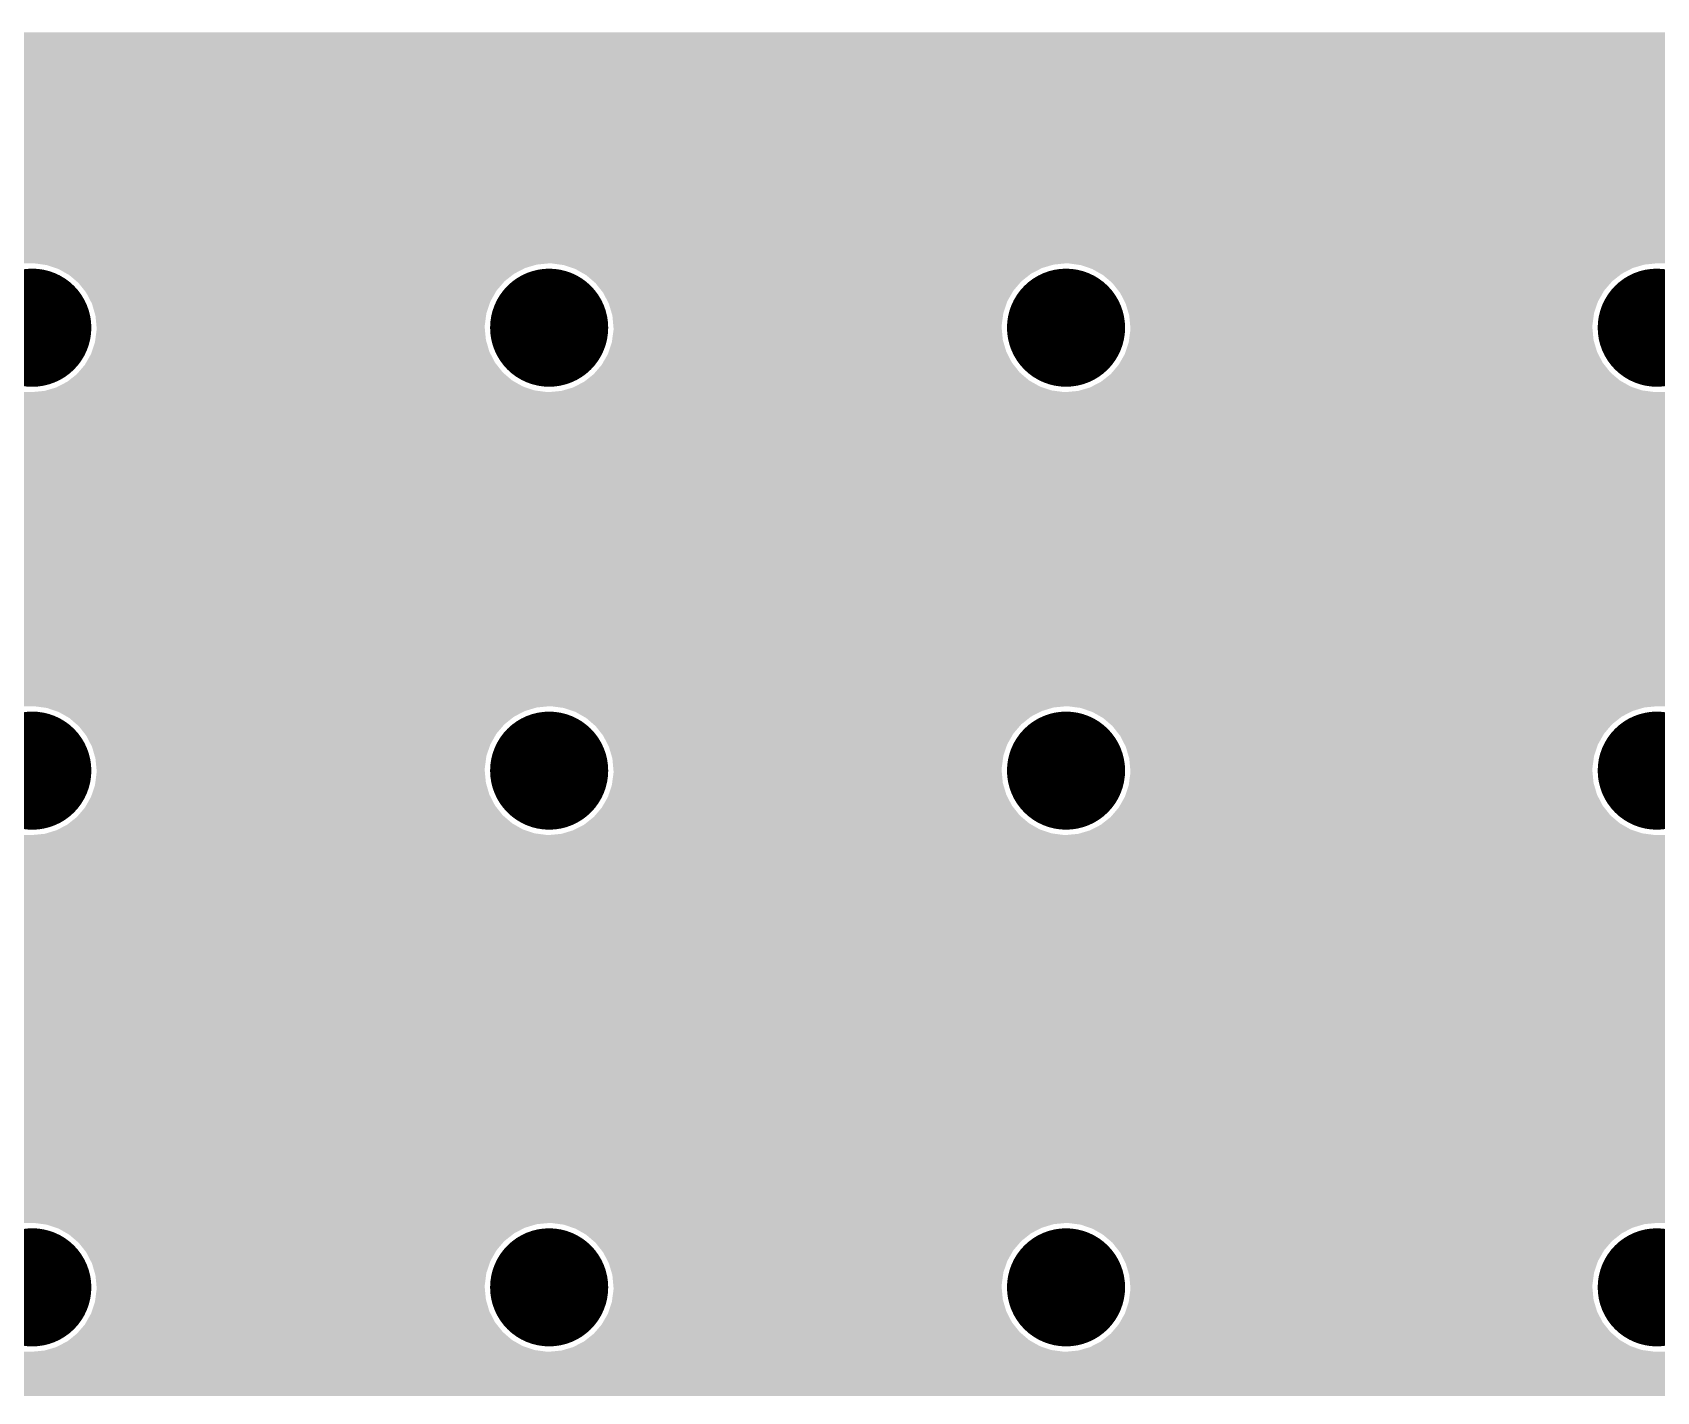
# Model space of a CAD drawing. Extents: x 295 to 953, y 10 to 290.
# Drawn here: x 573.7 to 596.74, y 225.75 to 245.04 of the extents above; entities that cross this region are included whole.
import ezdxf

# ---------------------------------------------------------------- set-up
doc = ezdxf.new("R2010")
doc.units = 0
doc.header["$LTSCALE"] = 5
doc.header["$MEASUREMENT"] = 0
doc.layers.get('0').update_dxf_attribs({"linetype": 'CONTINUOUS', "lineweight": 25})

msp = doc.modelspace()

# ---------------------------------------------------------------- linework, layer by layer
at = {"const_width": 0.838}
for points in [[(573.275, 240.847, 1), (574.114, 240.847, 1)], [(580.61, 240.847, 1), (581.448, 240.847, 1)], [(587.944, 240.847, 1), (588.782, 240.847, 1)], [(596.326, 240.847, 1), (597.164, 240.847, 1)], [(573.275, 234.56, 1), (574.114, 234.56, 1)], [(580.61, 234.56, 1), (581.448, 234.56, 1)], [(587.944, 234.56, 1), (588.782, 234.56, 1)], [(596.326, 234.56, 1), (597.164, 234.56, 1)], [(573.275, 227.226, 1), (574.114, 227.226, 1)], [(580.61, 227.226, 1), (581.448, 227.226, 1)], [(587.944, 227.226, 1), (588.782, 227.226, 1)], [(596.326, 227.226, 1), (597.164, 227.226, 1)]]:
    msp.add_lwpolyline(points, format="xyb", close=True, dxfattribs=at)
for points in [[(519.737, 243.466), (521.307, 245.036), (630.273, 243.466), (630.273, 245.036)], [(521.307, 245.036), (521.31, 245.037), (630.273, 245.036), (630.273, 245.037)], [(521.31, 245.037), (521.31, 245.038), (630.273, 245.037), (630.273, 245.038)], [(519.735, 243.463), (519.737, 243.466), (630.273, 243.463), (630.273, 243.466)], [(519.735, 243.462), (519.735, 243.463), (630.273, 243.462), (630.273, 243.463)], [(519.735, 241.836), (519.735, 243.462), (630.273, 241.836), (630.273, 243.462)], [(519.735, 241.834), (519.735, 241.836), (609.784, 241.834), (609.842, 241.836)], [(519.735, 241.829), (519.735, 241.834), (609.727, 241.829), (609.784, 241.834)], [(519.735, 241.821), (519.735, 241.829), (609.67, 241.821), (609.727, 241.829)], [(519.735, 241.809), (519.735, 241.821), (609.614, 241.809), (609.67, 241.821)], [(519.735, 241.794), (519.735, 241.809), (609.558, 241.794), (609.614, 241.809)], [(519.735, 241.776), (519.735, 241.794), (609.503, 241.776), (609.558, 241.794)], [(519.735, 241.76), (519.735, 241.776), (609.464, 241.76), (609.503, 241.776)], [(573.729, 241.76), (573.694, 241.76), (581.022, 241.76), (581.029, 241.76)], [(573.849, 241.743), (573.729, 241.76), (580.855, 241.743), (581.022, 241.76)], [(573.902, 241.736), (573.849, 241.743), (580.83, 241.736), (580.855, 241.743)], [(574.028, 241.694), (573.902, 241.736), (580.687, 241.694), (580.83, 241.736)], [(581.063, 241.76), (581.029, 241.76), (588.356, 241.76), (588.363, 241.76)], [(581.183, 241.743), (581.063, 241.76), (588.189, 241.743), (588.356, 241.76)], [(581.236, 241.736), (581.183, 241.743), (588.165, 241.736), (588.189, 241.743)], [(581.362, 241.694), (581.236, 241.736), (588.021, 241.694), (588.165, 241.736)], [(588.397, 241.76), (588.363, 241.76), (596.738, 241.76), (596.745, 241.76)], [(588.517, 241.743), (588.397, 241.76), (596.571, 241.743), (596.738, 241.76)], [(588.571, 241.736), (588.517, 241.743), (596.547, 241.736), (596.571, 241.743)], [(588.696, 241.694), (588.571, 241.736), (596.403, 241.694), (596.547, 241.736)], [(574.068, 241.68), (574.028, 241.694), (580.661, 241.68), (580.687, 241.694)], [(574.186, 241.613), (574.068, 241.68), (580.532, 241.613), (580.661, 241.68)], [(574.22, 241.594), (574.186, 241.613), (580.508, 241.594), (580.532, 241.613)], [(574.324, 241.505), (574.22, 241.594), (580.395, 241.505), (580.508, 241.594)], [(574.353, 241.48), (574.324, 241.505), (580.374, 241.48), (580.395, 241.505)], [(581.402, 241.68), (581.362, 241.694), (587.995, 241.68), (588.021, 241.694)], [(581.52, 241.613), (581.402, 241.68), (587.866, 241.613), (587.995, 241.68)], [(581.554, 241.594), (581.52, 241.613), (587.842, 241.594), (587.866, 241.613)], [(581.658, 241.505), (581.554, 241.594), (587.729, 241.505), (587.842, 241.594)], [(581.687, 241.48), (581.658, 241.505), (587.708, 241.48), (587.729, 241.505)], [(588.736, 241.68), (588.696, 241.694), (596.377, 241.68), (596.403, 241.694)], [(588.854, 241.613), (588.736, 241.68), (596.248, 241.613), (596.377, 241.68)], [(588.888, 241.594), (588.854, 241.613), (596.224, 241.594), (596.248, 241.613)], [(588.993, 241.505), (588.888, 241.594), (596.111, 241.505), (596.224, 241.594)], [(589.021, 241.48), (588.993, 241.505), (596.09, 241.48), (596.111, 241.505)], [(574.439, 241.372), (574.353, 241.48), (580.281, 241.372), (580.374, 241.48)], [(574.461, 241.343), (574.439, 241.372), (580.265, 241.343), (580.281, 241.372)], [(574.525, 241.22), (574.461, 241.343), (580.195, 241.22), (580.265, 241.343)], [(581.773, 241.372), (581.687, 241.48), (587.615, 241.372), (587.708, 241.48)], [(581.795, 241.343), (581.773, 241.372), (587.599, 241.343), (587.615, 241.372)], [(581.86, 241.22), (581.795, 241.343), (587.529, 241.22), (587.599, 241.343)], [(589.107, 241.372), (589.021, 241.48), (595.997, 241.372), (596.09, 241.48)], [(589.13, 241.343), (589.107, 241.372), (595.981, 241.343), (595.997, 241.372)], [(589.194, 241.22), (589.13, 241.343), (595.911, 241.22), (595.981, 241.343)], [(574.542, 241.188), (574.525, 241.22), (580.184, 241.188), (580.195, 241.22)], [(574.581, 241.054), (574.542, 241.188), (580.139, 241.054), (580.184, 241.188)], [(574.591, 241.021), (574.581, 241.054), (580.134, 241.021), (580.139, 241.054)], [(581.876, 241.188), (581.86, 241.22), (587.518, 241.188), (587.529, 241.22)], [(581.916, 241.054), (581.876, 241.188), (587.473, 241.054), (587.518, 241.188)], [(581.926, 241.021), (581.916, 241.054), (587.469, 241.021), (587.473, 241.054)], [(589.21, 241.188), (589.194, 241.22), (595.9, 241.188), (595.911, 241.22)], [(589.25, 241.054), (589.21, 241.188), (595.855, 241.054), (595.9, 241.188)], [(589.26, 241.021), (589.25, 241.054), (595.851, 241.021), (595.855, 241.054)], [(574.589, 240.673), (574.607, 240.812), (580.132, 240.673), (580.118, 240.812)], [(574.605, 240.881), (574.591, 241.021), (580.116, 240.881), (580.134, 241.021)], [(574.608, 240.847), (574.605, 240.881), (580.115, 240.847), (580.116, 240.881)], [(574.607, 240.812), (574.608, 240.847), (580.118, 240.812), (580.115, 240.847)], [(581.923, 240.673), (581.942, 240.812), (587.466, 240.673), (587.453, 240.812)], [(581.939, 240.881), (581.926, 241.021), (587.45, 240.881), (587.469, 241.021)], [(581.942, 240.847), (581.939, 240.881), (587.449, 240.847), (587.45, 240.881)], [(581.942, 240.812), (581.942, 240.847), (587.453, 240.812), (587.449, 240.847)], [(589.257, 240.673), (589.276, 240.812), (595.848, 240.673), (595.835, 240.812)], [(589.273, 240.881), (589.26, 241.021), (595.832, 240.881), (595.851, 241.021)], [(589.277, 240.847), (589.273, 240.881), (595.831, 240.847), (595.832, 240.881)], [(589.276, 240.812), (589.277, 240.847), (595.835, 240.812), (595.831, 240.847)], [(574.539, 240.505), (574.584, 240.639), (580.181, 240.505), (580.142, 240.639)], [(574.584, 240.639), (574.589, 240.673), (580.142, 240.639), (580.132, 240.673)], [(581.873, 240.505), (581.918, 240.639), (587.516, 240.505), (587.476, 240.639)], [(581.918, 240.639), (581.923, 240.673), (587.476, 240.639), (587.466, 240.673)], [(589.208, 240.505), (589.253, 240.639), (595.898, 240.505), (595.858, 240.639)], [(589.253, 240.639), (589.257, 240.673), (595.858, 240.639), (595.848, 240.673)], [(574.442, 240.321), (574.458, 240.35), (580.285, 240.321), (580.262, 240.35)], [(574.458, 240.35), (574.528, 240.473), (580.262, 240.35), (580.198, 240.473)], [(574.528, 240.473), (574.539, 240.505), (580.198, 240.473), (580.181, 240.505)], [(581.776, 240.321), (581.792, 240.35), (587.619, 240.321), (587.596, 240.35)], [(581.792, 240.35), (581.863, 240.473), (587.596, 240.35), (587.532, 240.473)], [(581.863, 240.473), (581.873, 240.505), (587.532, 240.473), (587.516, 240.505)], [(589.11, 240.321), (589.127, 240.35), (596.001, 240.321), (595.978, 240.35)], [(589.127, 240.35), (589.197, 240.473), (595.978, 240.35), (595.914, 240.473)], [(589.197, 240.473), (589.208, 240.505), (595.914, 240.473), (595.898, 240.505)], [(574.216, 240.099), (574.328, 240.188), (580.503, 240.099), (580.399, 240.188)], [(574.328, 240.188), (574.349, 240.213), (580.399, 240.188), (580.371, 240.213)], [(574.349, 240.213), (574.442, 240.321), (580.371, 240.213), (580.285, 240.321)], [(581.55, 240.099), (581.662, 240.188), (587.838, 240.099), (587.733, 240.188)], [(581.662, 240.188), (581.683, 240.213), (587.733, 240.188), (587.705, 240.213)], [(581.683, 240.213), (581.776, 240.321), (587.705, 240.213), (587.619, 240.321)], [(588.884, 240.099), (588.997, 240.188), (596.22, 240.099), (596.115, 240.188)], [(588.997, 240.188), (589.018, 240.213), (596.115, 240.188), (596.087, 240.213)], [(589.018, 240.213), (589.11, 240.321), (596.087, 240.213), (596.001, 240.321)], [(519.735, 239.93), (519.735, 239.933), (609.471, 239.93), (609.464, 239.933)], [(519.735, 239.91), (519.735, 239.93), (609.525, 239.91), (609.471, 239.93)], [(519.735, 239.893), (519.735, 239.91), (609.58, 239.893), (609.525, 239.91)], [(519.735, 239.879), (519.735, 239.893), (609.636, 239.879), (609.58, 239.893)], [(573.694, 239.933), (573.701, 239.934), (581.029, 239.933), (580.994, 239.934)], [(573.701, 239.934), (573.868, 239.95), (580.994, 239.934), (580.875, 239.95)], [(573.868, 239.95), (573.893, 239.957), (580.875, 239.95), (580.821, 239.957)], [(573.893, 239.957), (574.036, 239.999), (580.821, 239.957), (580.695, 239.999)], [(574.036, 239.999), (574.062, 240.013), (580.695, 239.999), (580.655, 240.013)], [(574.062, 240.013), (574.191, 240.08), (580.655, 240.013), (580.537, 240.08)], [(574.191, 240.08), (574.216, 240.099), (580.537, 240.08), (580.503, 240.099)], [(581.029, 239.933), (581.035, 239.934), (588.363, 239.933), (588.329, 239.934)], [(581.035, 239.934), (581.203, 239.95), (588.329, 239.934), (588.209, 239.95)], [(581.203, 239.95), (581.227, 239.957), (588.209, 239.95), (588.155, 239.957)], [(581.227, 239.957), (581.37, 239.999), (588.155, 239.957), (588.03, 239.999)], [(581.37, 239.999), (581.396, 240.013), (588.03, 239.999), (587.99, 240.013)], [(581.396, 240.013), (581.526, 240.08), (587.99, 240.013), (587.872, 240.08)], [(581.526, 240.08), (581.55, 240.099), (587.872, 240.08), (587.838, 240.099)], [(588.363, 239.933), (588.37, 239.934), (596.745, 239.933), (596.711, 239.934)], [(588.37, 239.934), (588.537, 239.95), (596.711, 239.934), (596.591, 239.95)], [(588.537, 239.95), (588.561, 239.957), (596.591, 239.95), (596.537, 239.957)], [(588.561, 239.957), (588.705, 239.999), (596.537, 239.957), (596.412, 239.999)], [(588.705, 239.999), (588.731, 240.013), (596.412, 239.999), (596.372, 240.013)], [(588.731, 240.013), (588.86, 240.08), (596.372, 240.013), (596.254, 240.08)], [(588.86, 240.08), (588.884, 240.099), (596.254, 240.08), (596.22, 240.099)], [(519.735, 239.869), (519.735, 239.879), (609.693, 239.869), (609.636, 239.879)], [(519.735, 239.862), (519.735, 239.869), (609.75, 239.862), (609.693, 239.869)], [(519.735, 239.858), (519.735, 239.862), (609.807, 239.858), (609.75, 239.862)], [(519.735, 239.74), (519.735, 239.858), (630.273, 239.74), (630.273, 239.858)], [(519.735, 239.858), (519.735, 239.858), (609.865, 239.858), (609.807, 239.858)], [(519.735, 239.738), (519.735, 239.74), (611.88, 239.738), (611.937, 239.74)], [(519.735, 239.733), (519.735, 239.738), (611.822, 239.733), (611.88, 239.738)], [(519.735, 239.725), (519.735, 239.733), (611.765, 239.725), (611.822, 239.733)], [(519.735, 239.713), (519.735, 239.725), (611.709, 239.713), (611.765, 239.725)], [(519.735, 239.699), (519.735, 239.713), (611.653, 239.699), (611.709, 239.713)], [(519.735, 239.68), (519.735, 239.699), (611.599, 239.68), (611.653, 239.699)], [(519.735, 239.659), (519.735, 239.68), (611.545, 239.659), (611.599, 239.68)], [(519.735, 239.635), (519.735, 239.659), (611.493, 239.635), (611.545, 239.659)], [(519.735, 239.607), (519.735, 239.635), (611.442, 239.607), (611.493, 239.635)], [(519.735, 239.577), (519.735, 239.607), (611.393, 239.577), (611.442, 239.607)], [(519.735, 239.558), (519.735, 239.577), (611.365, 239.558), (611.393, 239.577)], [(519.735, 239.379), (519.735, 239.558), (611.543, 239.379), (611.365, 239.558)], [(519.735, 239.324), (519.735, 239.379), (629.566, 239.324), (629.614, 239.379)], [(519.735, 239.276), (519.735, 239.324), (611.099, 239.276), (611.131, 239.324)], [(519.735, 239.226), (519.735, 239.276), (611.07, 239.226), (611.099, 239.276)], [(519.735, 239.175), (519.735, 239.226), (611.044, 239.175), (611.07, 239.226)], [(519.735, 239.122), (519.735, 239.175), (611.02, 239.122), (611.044, 239.175)], [(519.735, 239.068), (519.735, 239.122), (611, 239.068), (611.02, 239.122)], [(519.735, 239.013), (519.735, 239.068), (610.984, 239.013), (611, 239.068)], [(519.735, 238.957), (519.735, 239.013), (610.97, 238.957), (610.984, 239.013)], [(519.735, 238.9), (519.735, 238.957), (610.96, 238.9), (610.97, 238.957)], [(519.735, 238.843), (519.735, 238.9), (610.953, 238.843), (610.96, 238.9)], [(519.735, 238.786), (519.735, 238.843), (610.949, 238.786), (610.953, 238.843)], [(519.735, 238.728), (519.735, 238.786), (610.949, 238.728), (610.949, 238.786)], [(519.735, 238.671), (519.735, 238.728), (610.952, 238.671), (610.949, 238.728)], [(519.735, 238.613), (519.735, 238.671), (610.958, 238.613), (610.952, 238.671)], [(519.735, 238.557), (519.735, 238.613), (610.968, 238.557), (610.958, 238.613)], [(519.735, 238.501), (519.735, 238.557), (610.981, 238.501), (610.968, 238.557)], [(519.735, 238.445), (519.735, 238.501), (610.997, 238.445), (610.981, 238.501)], [(519.735, 238.391), (519.735, 238.445), (611.016, 238.391), (610.997, 238.445)], [(519.735, 238.338), (519.735, 238.391), (611.039, 238.338), (611.016, 238.391)], [(519.735, 238.286), (519.735, 238.338), (611.064, 238.286), (611.039, 238.338)], [(519.735, 238.236), (519.735, 238.286), (611.093, 238.236), (611.064, 238.286)], [(519.735, 238.188), (519.735, 238.236), (611.124, 238.188), (611.093, 238.236)], [(519.735, 238.179), (519.735, 238.188), (611.131, 238.179), (611.124, 238.188)], [(519.735, 238.123), (519.735, 238.179), (629.611, 238.123), (629.566, 238.179)], [(519.735, 237.945), (519.735, 238.123), (611.365, 237.945), (611.543, 238.123)], [(519.735, 237.913), (519.735, 237.945), (611.413, 237.913), (611.365, 237.945)], [(519.735, 237.883), (519.735, 237.913), (611.462, 237.883), (611.413, 237.913)], [(519.735, 237.857), (519.735, 237.883), (611.514, 237.857), (611.462, 237.883)], [(519.735, 237.834), (519.735, 237.857), (611.566, 237.834), (611.514, 237.857)], [(519.735, 237.814), (519.735, 237.834), (611.62, 237.814), (611.566, 237.834)], [(519.735, 237.797), (519.735, 237.814), (611.676, 237.797), (611.62, 237.814)], [(519.735, 237.784), (519.735, 237.797), (611.731, 237.784), (611.676, 237.797)], [(519.735, 237.773), (519.735, 237.784), (611.788, 237.773), (611.731, 237.784)], [(519.735, 237.766), (519.735, 237.773), (611.845, 237.766), (611.788, 237.773)], [(519.735, 237.763), (519.735, 237.766), (611.903, 237.763), (611.845, 237.766)], [(519.735, 237.762), (519.735, 237.763), (611.96, 237.762), (611.903, 237.763)], [(519.735, 236.597), (519.735, 237.762), (630.273, 236.597), (630.273, 237.762)], [(519.735, 236.595), (519.735, 236.597), (609.784, 236.595), (609.842, 236.597)], [(519.735, 236.59), (519.735, 236.595), (609.727, 236.59), (609.784, 236.595)], [(519.735, 236.582), (519.735, 236.59), (609.67, 236.582), (609.727, 236.59)], [(519.735, 236.57), (519.735, 236.582), (609.614, 236.57), (609.67, 236.582)], [(519.735, 236.555), (519.735, 236.57), (609.558, 236.555), (609.614, 236.57)], [(519.735, 236.537), (519.735, 236.555), (609.503, 236.537), (609.558, 236.555)], [(519.735, 236.516), (519.735, 236.537), (609.45, 236.516), (609.503, 236.537)], [(519.735, 236.492), (519.735, 236.516), (609.398, 236.492), (609.45, 236.516)], [(519.735, 236.464), (519.735, 236.492), (609.347, 236.464), (609.398, 236.492)], [(519.735, 236.434), (519.735, 236.464), (609.298, 236.434), (609.347, 236.464)], [(519.735, 236.414), (519.735, 236.434), (609.269, 236.414), (609.298, 236.434)], [(519.735, 236.236), (519.735, 236.414), (609.448, 236.236), (609.269, 236.414)], [(519.735, 236.18), (519.735, 236.236), (630.273, 236.18), (630.273, 236.236)], [(519.53, 235.925), (519.584, 235.979), (608.905, 235.925), (608.925, 235.979)], [(519.584, 235.979), (519.637, 236.031), (608.925, 235.979), (608.948, 236.031)], [(519.637, 236.031), (519.688, 236.083), (608.948, 236.031), (608.974, 236.083)], [(519.688, 236.083), (519.705, 236.1), (608.974, 236.083), (608.984, 236.1)], [(519.705, 236.1), (519.723, 236.132), (608.984, 236.1), (609.003, 236.132)], [(519.723, 236.132), (519.733, 236.151), (609.003, 236.132), (609.016, 236.151)], [(519.733, 236.151), (519.735, 236.174), (609.016, 236.151), (609.031, 236.174)], [(519.735, 236.174), (519.735, 236.18), (609.031, 236.174), (609.035, 236.18)], [(519.305, 235.7), (519.362, 235.757), (608.857, 235.7), (608.864, 235.757)], [(519.362, 235.757), (519.419, 235.814), (608.864, 235.757), (608.874, 235.814)], [(519.419, 235.814), (519.475, 235.87), (608.874, 235.814), (608.888, 235.87)], [(519.475, 235.87), (519.53, 235.925), (608.888, 235.87), (608.905, 235.925)], [(519.079, 235.474), (519.132, 235.527), (608.862, 235.474), (608.856, 235.527)], [(519.132, 235.527), (519.19, 235.585), (608.856, 235.527), (608.853, 235.585)], [(519.19, 235.585), (519.248, 235.642), (608.853, 235.585), (608.853, 235.642)], [(519.248, 235.642), (519.305, 235.7), (608.853, 235.642), (608.857, 235.7)], [(573.729, 235.473), (573.694, 235.474), (581.022, 235.473), (581.029, 235.474)], [(573.849, 235.457), (573.729, 235.473), (580.855, 235.457), (581.022, 235.473)], [(573.902, 235.45), (573.849, 235.457), (580.83, 235.45), (580.855, 235.457)], [(574.028, 235.407), (573.902, 235.45), (580.687, 235.407), (580.83, 235.45)], [(574.068, 235.394), (574.028, 235.407), (580.661, 235.394), (580.687, 235.407)], [(574.186, 235.327), (574.068, 235.394), (580.532, 235.327), (580.661, 235.394)], [(574.22, 235.308), (574.186, 235.327), (580.508, 235.308), (580.532, 235.327)], [(574.324, 235.218), (574.22, 235.308), (580.395, 235.218), (580.508, 235.308)], [(581.063, 235.473), (581.029, 235.474), (588.356, 235.473), (588.363, 235.474)], [(581.183, 235.457), (581.063, 235.473), (588.189, 235.457), (588.356, 235.473)], [(581.236, 235.45), (581.183, 235.457), (588.165, 235.45), (588.189, 235.457)], [(581.362, 235.407), (581.236, 235.45), (588.021, 235.407), (588.165, 235.45)], [(581.402, 235.394), (581.362, 235.407), (587.995, 235.394), (588.021, 235.407)], [(581.52, 235.327), (581.402, 235.394), (587.866, 235.327), (587.995, 235.394)], [(581.554, 235.308), (581.52, 235.327), (587.842, 235.308), (587.866, 235.327)], [(581.658, 235.218), (581.554, 235.308), (587.729, 235.218), (587.842, 235.308)], [(588.397, 235.473), (588.363, 235.474), (596.738, 235.473), (596.745, 235.474)], [(588.517, 235.457), (588.397, 235.473), (596.571, 235.457), (596.738, 235.473)], [(588.571, 235.45), (588.517, 235.457), (596.547, 235.45), (596.571, 235.457)], [(588.696, 235.407), (588.571, 235.45), (596.403, 235.407), (596.547, 235.45)], [(588.736, 235.394), (588.696, 235.407), (596.377, 235.394), (596.403, 235.407)], [(588.854, 235.327), (588.736, 235.394), (596.248, 235.327), (596.377, 235.394)], [(588.888, 235.308), (588.854, 235.327), (596.224, 235.308), (596.248, 235.327)], [(588.993, 235.218), (588.888, 235.308), (596.111, 235.218), (596.224, 235.308)], [(574.353, 235.194), (574.324, 235.218), (580.374, 235.194), (580.395, 235.218)], [(574.439, 235.085), (574.353, 235.194), (580.281, 235.085), (580.374, 235.194)], [(574.461, 235.057), (574.439, 235.085), (580.265, 235.057), (580.281, 235.085)], [(574.525, 234.933), (574.461, 235.057), (580.195, 234.933), (580.265, 235.057)], [(581.687, 235.194), (581.658, 235.218), (587.708, 235.194), (587.729, 235.218)], [(581.773, 235.085), (581.687, 235.194), (587.615, 235.085), (587.708, 235.194)], [(581.795, 235.057), (581.773, 235.085), (587.599, 235.057), (587.615, 235.085)], [(581.86, 234.933), (581.795, 235.057), (587.529, 234.933), (587.599, 235.057)], [(589.021, 235.194), (588.993, 235.218), (596.09, 235.194), (596.111, 235.218)], [(589.107, 235.085), (589.021, 235.194), (595.997, 235.085), (596.09, 235.194)], [(589.13, 235.057), (589.107, 235.085), (595.981, 235.057), (595.997, 235.085)], [(589.194, 234.933), (589.13, 235.057), (595.911, 234.933), (595.981, 235.057)], [(574.542, 234.902), (574.525, 234.933), (580.184, 234.902), (580.195, 234.933)], [(574.581, 234.768), (574.542, 234.902), (580.139, 234.768), (580.184, 234.902)], [(581.876, 234.902), (581.86, 234.933), (587.518, 234.902), (587.529, 234.933)], [(581.916, 234.768), (581.876, 234.902), (587.473, 234.768), (587.518, 234.902)], [(589.21, 234.902), (589.194, 234.933), (595.9, 234.902), (595.911, 234.933)], [(589.25, 234.768), (589.21, 234.902), (595.855, 234.768), (595.9, 234.902)], [(574.591, 234.734), (574.581, 234.768), (580.134, 234.734), (580.139, 234.768)], [(574.605, 234.595), (574.591, 234.734), (580.116, 234.595), (580.134, 234.734)], [(574.608, 234.56), (574.605, 234.595), (580.115, 234.56), (580.116, 234.595)], [(581.926, 234.734), (581.916, 234.768), (587.469, 234.734), (587.473, 234.768)], [(581.939, 234.595), (581.926, 234.734), (587.45, 234.595), (587.469, 234.734)], [(581.942, 234.56), (581.939, 234.595), (587.449, 234.56), (587.45, 234.595)], [(589.26, 234.734), (589.25, 234.768), (595.851, 234.734), (595.855, 234.768)], [(589.273, 234.595), (589.26, 234.734), (595.832, 234.595), (595.851, 234.734)], [(589.277, 234.56), (589.273, 234.595), (595.831, 234.56), (595.832, 234.595)], [(574.584, 234.352), (574.589, 234.386), (580.142, 234.352), (580.132, 234.386)], [(574.589, 234.386), (574.607, 234.526), (580.132, 234.386), (580.118, 234.526)], [(574.607, 234.526), (574.608, 234.56), (580.118, 234.526), (580.115, 234.56)], [(581.918, 234.352), (581.923, 234.386), (587.476, 234.352), (587.466, 234.386)], [(581.923, 234.386), (581.942, 234.526), (587.466, 234.386), (587.453, 234.526)], [(581.942, 234.526), (581.942, 234.56), (587.453, 234.526), (587.449, 234.56)], [(589.253, 234.352), (589.257, 234.386), (595.858, 234.352), (595.848, 234.386)], [(589.257, 234.386), (589.276, 234.526), (595.848, 234.386), (595.835, 234.526)], [(589.276, 234.526), (589.277, 234.56), (595.835, 234.526), (595.831, 234.56)], [(574.458, 234.063), (574.528, 234.187), (580.262, 234.063), (580.198, 234.187)], [(574.528, 234.187), (574.539, 234.218), (580.198, 234.187), (580.181, 234.218)], [(574.539, 234.218), (574.584, 234.352), (580.181, 234.218), (580.142, 234.352)], [(581.792, 234.063), (581.863, 234.187), (587.596, 234.063), (587.532, 234.187)], [(581.863, 234.187), (581.873, 234.218), (587.532, 234.187), (587.516, 234.218)], [(581.873, 234.218), (581.918, 234.352), (587.516, 234.218), (587.476, 234.352)], [(589.127, 234.063), (589.197, 234.187), (595.978, 234.063), (595.914, 234.187)], [(589.197, 234.187), (589.208, 234.218), (595.914, 234.187), (595.898, 234.218)], [(589.208, 234.218), (589.253, 234.352), (595.898, 234.218), (595.858, 234.352)], [(574.216, 233.813), (574.328, 233.902), (580.503, 233.813), (580.399, 233.902)], [(574.328, 233.902), (574.349, 233.926), (580.399, 233.902), (580.371, 233.926)], [(574.349, 233.926), (574.442, 234.035), (580.371, 233.926), (580.285, 234.035)], [(574.442, 234.035), (574.458, 234.063), (580.285, 234.035), (580.262, 234.063)], [(581.55, 233.813), (581.662, 233.902), (587.838, 233.813), (587.733, 233.902)], [(581.662, 233.902), (581.683, 233.926), (587.733, 233.902), (587.705, 233.926)], [(581.683, 233.926), (581.776, 234.035), (587.705, 233.926), (587.619, 234.035)], [(581.776, 234.035), (581.792, 234.063), (587.619, 234.035), (587.596, 234.063)], [(588.884, 233.813), (588.997, 233.902), (596.22, 233.813), (596.115, 233.902)], [(588.997, 233.902), (589.018, 233.926), (596.115, 233.902), (596.087, 233.926)], [(589.018, 233.926), (589.11, 234.035), (596.087, 233.926), (596.001, 234.035)], [(589.11, 234.035), (589.127, 234.063), (596.001, 234.035), (595.978, 234.063)], [(573.868, 233.663), (573.893, 233.67), (580.875, 233.663), (580.821, 233.67)], [(573.893, 233.67), (574.036, 233.713), (580.821, 233.67), (580.695, 233.713)], [(574.036, 233.713), (574.062, 233.726), (580.695, 233.713), (580.655, 233.726)], [(574.062, 233.726), (574.191, 233.793), (580.655, 233.726), (580.537, 233.793)], [(574.191, 233.793), (574.216, 233.813), (580.537, 233.793), (580.503, 233.813)], [(581.203, 233.663), (581.227, 233.67), (588.209, 233.663), (588.155, 233.67)], [(581.227, 233.67), (581.37, 233.713), (588.155, 233.67), (588.03, 233.713)], [(581.37, 233.713), (581.396, 233.726), (588.03, 233.713), (587.99, 233.726)], [(581.396, 233.726), (581.526, 233.793), (587.99, 233.726), (587.872, 233.793)], [(581.526, 233.793), (581.55, 233.813), (587.872, 233.793), (587.838, 233.813)], [(588.537, 233.663), (588.561, 233.67), (596.591, 233.663), (596.537, 233.67)], [(588.561, 233.67), (588.705, 233.713), (596.537, 233.67), (596.412, 233.713)], [(588.705, 233.713), (588.731, 233.726), (596.412, 233.713), (596.372, 233.726)], [(588.731, 233.726), (588.86, 233.793), (596.372, 233.726), (596.254, 233.793)], [(588.86, 233.793), (588.884, 233.813), (596.254, 233.793), (596.22, 233.813)], [(507.573, 233.632), (507.573, 233.646), (611.528, 233.632), (611.513, 233.646)], [(529.47, 233.629), (529.404, 233.632), (611.531, 233.629), (611.528, 233.632)], [(529.531, 233.617), (529.47, 233.629), (611.543, 233.617), (611.531, 233.629)], [(529.625, 233.598), (529.531, 233.617), (630.273, 233.598), (630.273, 233.617)], [(529.712, 233.561), (529.625, 233.598), (630.273, 233.561), (630.273, 233.598)], [(529.77, 233.536), (529.712, 233.561), (611.114, 233.536), (611.131, 233.561)], [(529.803, 233.513), (529.77, 233.536), (611.099, 233.513), (611.114, 233.536)], [(529.873, 233.463), (529.803, 233.513), (611.07, 233.463), (611.099, 233.513)], [(529.899, 233.444), (529.873, 233.463), (611.06, 233.444), (611.07, 233.463)], [(529.929, 233.412), (529.899, 233.444), (611.044, 233.412), (611.06, 233.444)], [(573.694, 233.646), (573.701, 233.647), (581.029, 233.646), (580.994, 233.647)], [(573.701, 233.647), (573.868, 233.663), (580.994, 233.647), (580.875, 233.663)], [(581.029, 233.646), (581.035, 233.647), (588.363, 233.646), (588.329, 233.647)], [(581.035, 233.647), (581.203, 233.663), (588.329, 233.647), (588.209, 233.663)], [(588.363, 233.646), (588.37, 233.647), (596.745, 233.646), (596.711, 233.647)], [(588.37, 233.647), (588.537, 233.663), (596.711, 233.647), (596.591, 233.663)], [(529.977, 233.359), (529.929, 233.412), (611.02, 233.359), (611.044, 233.412)], [(530.006, 233.328), (529.977, 233.359), (611.009, 233.328), (611.02, 233.359)], [(530.019, 233.305), (530.006, 233.328), (611, 233.305), (611.009, 233.328)], [(530.051, 233.25), (530.019, 233.305), (610.984, 233.25), (611, 233.305)], [(530.084, 233.194), (530.051, 233.25), (610.97, 233.194), (610.984, 233.25)], [(530.086, 233.191), (530.084, 233.194), (610.969, 233.191), (610.97, 233.194)], [(530.104, 233.138), (530.086, 233.191), (610.96, 233.138), (610.969, 233.191)], [(530.122, 233.081), (530.104, 233.138), (610.953, 233.081), (610.96, 233.138)], [(530.135, 233.041), (530.122, 233.081), (610.95, 233.041), (610.953, 233.081)], [(530.137, 233.023), (530.135, 233.041), (610.949, 233.023), (610.95, 233.041)], [(530.143, 232.965), (530.137, 233.023), (610.949, 232.965), (610.949, 233.023)], [(530.133, 232.738), (530.144, 232.794), (610.981, 232.738), (610.968, 232.794)], [(530.149, 232.908), (530.143, 232.965), (610.952, 232.908), (610.949, 232.965)], [(530.144, 232.794), (530.149, 232.818), (610.968, 232.794), (610.964, 232.818)], [(530.152, 232.884), (530.149, 232.908), (610.954, 232.884), (610.952, 232.908)], [(530.149, 232.818), (530.151, 232.851), (610.964, 232.818), (610.958, 232.851)], [(530.151, 232.851), (530.152, 232.884), (610.958, 232.851), (610.954, 232.884)], [(530.025, 232.474), (530.056, 232.517), (611.093, 232.474), (611.068, 232.517)], [(530.056, 232.517), (530.059, 232.524), (611.068, 232.517), (611.064, 232.524)], [(530.059, 232.524), (530.081, 232.575), (611.064, 232.524), (611.039, 232.575)], [(530.081, 232.575), (530.104, 232.628), (611.039, 232.575), (611.016, 232.628)], [(530.104, 232.628), (530.119, 232.663), (611.016, 232.628), (611.004, 232.663)], [(530.119, 232.663), (530.123, 232.683), (611.004, 232.663), (610.997, 232.683)], [(530.123, 232.683), (530.133, 232.738), (610.997, 232.683), (610.981, 232.738)], [(529.949, 232.374), (529.965, 232.388), (630.273, 232.374), (630.273, 232.388)], [(529.965, 232.388), (529.984, 232.416), (630.273, 232.388), (630.273, 232.416)], [(529.984, 232.416), (529.991, 232.426), (611.131, 232.416), (611.124, 232.426)], [(529.991, 232.426), (530.025, 232.474), (611.124, 232.426), (611.093, 232.474)], [(540.442, 232.372), (540.376, 232.374), (630.273, 232.372), (630.273, 232.374)], [(540.5, 232.36), (540.442, 232.372), (630.273, 232.36), (630.273, 232.372)], [(540.597, 232.341), (540.5, 232.36), (611.524, 232.341), (611.543, 232.36)], [(540.724, 232.286), (540.597, 232.341), (611.469, 232.286), (611.524, 232.341)], [(546.323, 232.282), (546.276, 232.286), (611.465, 232.282), (611.469, 232.286)], [(546.369, 232.274), (546.323, 232.282), (611.457, 232.274), (611.465, 232.282)], [(546.415, 232.264), (546.369, 232.274), (611.447, 232.264), (611.457, 232.274)], [(546.46, 232.25), (546.415, 232.264), (611.433, 232.25), (611.447, 232.264)], [(546.504, 232.233), (546.46, 232.25), (611.416, 232.233), (611.433, 232.25)], [(546.546, 232.213), (546.504, 232.233), (611.396, 232.213), (611.416, 232.233)], [(546.507, 232.045), (546.514, 232.052), (611.643, 232.045), (611.62, 232.052)], [(546.514, 232.052), (546.534, 232.072), (611.62, 232.052), (611.566, 232.072)], [(546.534, 232.072), (546.558, 232.095), (611.566, 232.072), (611.514, 232.095)], [(546.587, 232.19), (546.546, 232.213), (611.373, 232.19), (611.396, 232.213)], [(546.558, 232.095), (546.584, 232.121), (611.514, 232.095), (611.462, 232.121)], [(546.584, 232.121), (546.613, 232.15), (611.462, 232.121), (611.413, 232.15)], [(546.599, 232.182), (546.587, 232.19), (611.365, 232.182), (611.373, 232.19)], [(546.627, 232.164), (546.599, 232.182), (611.392, 232.164), (611.365, 232.182)], [(546.613, 232.15), (546.627, 232.164), (611.413, 232.15), (611.392, 232.164)], [(540.999, 232.035), (540.993, 232.045), (611.676, 232.035), (611.643, 232.045)], [(541.007, 232.021), (540.999, 232.035), (611.731, 232.021), (611.676, 232.035)], [(541.013, 232.011), (541.007, 232.021), (611.788, 232.011), (611.731, 232.021)], [(541.014, 232.01), (541.013, 232.011), (611.797, 232.01), (611.788, 232.011)], [(546.785, 232.004), (546.781, 232.01), (611.845, 232.004), (611.797, 232.01)], [(546.788, 232), (546.785, 232.004), (611.903, 232), (611.845, 232.004)], [(546.791, 231.995), (546.788, 232), (630.273, 231.995), (630.273, 232)], [(546.788, 232), (546.788, 232), (611.96, 232), (611.903, 232)], [(546.816, 231.955), (546.791, 231.995), (630.273, 231.955), (630.273, 231.995)], [(546.838, 231.913), (546.816, 231.955), (630.273, 231.913), (630.273, 231.955)], [(546.857, 231.87), (546.838, 231.913), (630.273, 231.87), (630.273, 231.913)], [(546.873, 231.826), (546.857, 231.87), (630.273, 231.826), (630.273, 231.87)], [(546.885, 231.781), (546.873, 231.826), (630.273, 231.781), (630.273, 231.826)], [(546.895, 231.734), (546.885, 231.781), (630.273, 231.734), (630.273, 231.781)], [(546.901, 231.688), (546.895, 231.734), (630.273, 231.688), (630.273, 231.734)], [(546.899, 231.547), (546.903, 231.594), (630.273, 231.547), (630.273, 231.594)], [(546.903, 231.641), (546.901, 231.688), (630.273, 231.641), (630.273, 231.688)], [(546.903, 231.594), (546.903, 231.641), (630.273, 231.594), (630.273, 231.641)], [(546.846, 231.358), (546.85, 231.366), (630.273, 231.358), (630.273, 231.366)], [(546.85, 231.366), (546.867, 231.41), (630.273, 231.366), (630.273, 231.41)], [(546.867, 231.41), (546.881, 231.455), (630.273, 231.41), (630.273, 231.455)], [(546.881, 231.455), (546.891, 231.5), (630.273, 231.455), (630.273, 231.5)], [(546.891, 231.5), (546.899, 231.547), (630.273, 231.5), (630.273, 231.547)], [(540.991, 231.208), (541.004, 231.225), (609.319, 231.208), (609.347, 231.225)], [(541.004, 231.225), (541.016, 231.243), (609.347, 231.225), (609.38, 231.243)], [(546.52, 231.195), (546.507, 231.208), (609.298, 231.195), (609.319, 231.208)], [(546.54, 231.176), (546.52, 231.195), (609.269, 231.176), (609.298, 231.195)], [(546.627, 231.089), (546.54, 231.176), (609.356, 231.089), (609.269, 231.176)], [(546.781, 231.243), (546.787, 231.253), (609.38, 231.243), (609.398, 231.253)], [(546.787, 231.253), (546.803, 231.277), (609.398, 231.253), (609.45, 231.277)], [(546.803, 231.277), (546.807, 231.282), (609.45, 231.277), (609.463, 231.282)], [(546.807, 231.282), (546.816, 231.298), (609.463, 231.282), (609.503, 231.298)], [(546.816, 231.298), (546.826, 231.317), (609.503, 231.298), (609.558, 231.317)], [(546.826, 231.317), (546.83, 231.323), (609.558, 231.317), (609.583, 231.323)], [(546.83, 231.323), (546.834, 231.331), (609.583, 231.323), (609.614, 231.331)], [(546.834, 231.331), (546.839, 231.343), (609.614, 231.331), (609.67, 231.343)], [(546.839, 231.343), (546.843, 231.351), (609.67, 231.343), (609.727, 231.351)], [(546.843, 231.351), (546.845, 231.356), (609.727, 231.351), (609.784, 231.356)], [(546.845, 231.356), (546.846, 231.358), (609.784, 231.356), (609.842, 231.358)], [(540.533, 230.895), (540.675, 230.942), (609.004, 230.895), (609.035, 230.942)], [(540.675, 230.942), (540.684, 230.944), (630.273, 230.942), (630.273, 230.944)], [(540.684, 230.944), (540.721, 230.966), (630.273, 230.944), (630.273, 230.966)], [(546.258, 230.966), (546.305, 230.969), (630.273, 230.966), (630.273, 230.969)], [(546.305, 230.969), (546.351, 230.975), (630.273, 230.969), (630.273, 230.975)], [(546.351, 230.975), (546.398, 230.985), (630.273, 230.975), (630.273, 230.985)], [(546.398, 230.985), (546.443, 230.997), (630.273, 230.985), (630.273, 230.997)], [(546.444, 230.997), (546.487, 231.013), (609.448, 230.997), (609.432, 231.013)], [(546.487, 231.013), (546.53, 231.032), (609.432, 231.013), (609.413, 231.032)], [(546.53, 231.032), (546.572, 231.054), (609.413, 231.032), (609.391, 231.054)], [(546.572, 231.054), (546.612, 231.079), (609.391, 231.054), (609.366, 231.079)], [(546.612, 231.079), (546.627, 231.089), (609.366, 231.079), (609.356, 231.089)], [(526.235, 230.844), (526.221, 230.878), (608.974, 230.844), (608.994, 230.878)], [(526.256, 230.793), (526.235, 230.844), (608.948, 230.793), (608.974, 230.844)], [(526.278, 230.74), (526.256, 230.793), (608.925, 230.74), (608.948, 230.793)], [(526.3, 230.686), (526.278, 230.74), (608.905, 230.686), (608.925, 230.74)], [(526.322, 230.631), (526.3, 230.686), (608.888, 230.631), (608.905, 230.686)], [(540.376, 230.878), (540.52, 230.894), (608.994, 230.878), (609.003, 230.894)], [(540.52, 230.894), (540.533, 230.895), (609.003, 230.894), (609.004, 230.895)], [(526.331, 230.609), (526.322, 230.631), (608.883, 230.609), (608.888, 230.631)], [(526.341, 230.575), (526.331, 230.609), (608.874, 230.575), (608.883, 230.609)], [(526.357, 230.518), (526.341, 230.575), (608.864, 230.518), (608.874, 230.575)], [(526.373, 230.461), (526.357, 230.518), (608.857, 230.461), (608.864, 230.518)], [(526.389, 230.404), (526.373, 230.461), (608.853, 230.404), (608.857, 230.461)], [(526.406, 230.346), (526.389, 230.404), (608.853, 230.346), (608.853, 230.404)], [(526.414, 230.317), (526.406, 230.346), (608.855, 230.317), (608.853, 230.346)], [(526.419, 230.289), (526.414, 230.317), (608.856, 230.289), (608.855, 230.317)], [(526.428, 230.231), (526.419, 230.289), (608.862, 230.231), (608.856, 230.289)], [(526.438, 230.175), (526.428, 230.231), (608.872, 230.175), (608.862, 230.231)], [(526.447, 230.119), (526.438, 230.175), (608.885, 230.119), (608.872, 230.175)], [(526.456, 230.063), (526.447, 230.119), (608.901, 230.063), (608.885, 230.119)], [(526.464, 230.018), (526.456, 230.063), (608.917, 230.018), (608.901, 230.063)], [(526.464, 230.009), (526.464, 230.018), (608.921, 230.009), (608.917, 230.018)], [(526.467, 229.956), (526.464, 230.009), (608.943, 229.956), (608.921, 230.009)], [(526.47, 229.904), (526.467, 229.956), (608.969, 229.904), (608.943, 229.956)], [(526.473, 229.854), (526.47, 229.904), (608.997, 229.854), (608.969, 229.904)], [(526.476, 229.806), (526.473, 229.854), (609.029, 229.806), (608.997, 229.854)], [(526.476, 229.797), (526.476, 229.806), (609.035, 229.797), (609.029, 229.806)], [(526.479, 229.741), (526.476, 229.797), (630.273, 229.741), (630.273, 229.797)], [(526.468, 229.501), (526.47, 229.531), (609.367, 229.501), (609.317, 229.531)], [(526.47, 229.531), (526.473, 229.563), (609.317, 229.531), (609.269, 229.563)], [(526.473, 229.563), (526.48, 229.653), (609.269, 229.563), (609.36, 229.653)], [(526.481, 229.715), (526.479, 229.741), (609.422, 229.715), (609.448, 229.741)], [(526.48, 229.653), (526.481, 229.715), (609.36, 229.653), (609.422, 229.715)], [(526.4, 229.053), (526.456, 229.351), (630.273, 229.053), (630.273, 229.351)], [(526.456, 229.351), (526.459, 229.38), (630.273, 229.351), (630.273, 229.38)], [(526.459, 229.384), (526.46, 229.391), (609.75, 229.384), (609.693, 229.391)], [(526.459, 229.381), (526.459, 229.384), (609.807, 229.381), (609.75, 229.384)], [(526.459, 229.38), (526.459, 229.381), (609.865, 229.38), (609.807, 229.381)], [(526.46, 229.402), (526.461, 229.415), (609.636, 229.402), (609.58, 229.415)], [(526.46, 229.391), (526.46, 229.402), (609.693, 229.391), (609.636, 229.402)], [(526.461, 229.415), (526.463, 229.432), (609.58, 229.415), (609.525, 229.432)], [(526.463, 229.432), (526.464, 229.452), (609.525, 229.432), (609.471, 229.452)], [(526.464, 229.452), (526.466, 229.475), (609.471, 229.452), (609.418, 229.475)], [(526.466, 229.475), (526.468, 229.501), (609.418, 229.475), (609.367, 229.501)], [(526.39, 229.022), (526.4, 229.053), (630.273, 229.022), (630.273, 229.053)], [(541.699, 229.019), (541.633, 229.022), (630.273, 229.019), (630.273, 229.022)], [(541.854, 228.988), (541.699, 229.019), (630.273, 228.988), (630.273, 229.019)], [(542, 228.926), (541.854, 228.988), (630.273, 228.926), (630.273, 228.988)], [(542.129, 228.834), (542, 228.926), (630.273, 228.834), (630.273, 228.926)], [(542.235, 228.718), (542.129, 228.834), (630.273, 228.718), (630.273, 228.834)], [(542.315, 228.581), (542.235, 228.718), (630.273, 228.581), (630.273, 228.718)], [(542.365, 228.431), (542.315, 228.581), (630.273, 228.431), (630.273, 228.581)], [(542.381, 228.274), (542.365, 228.431), (630.273, 228.274), (630.273, 228.431)], [(542.365, 228.139), (542.379, 228.208), (630.273, 228.139), (630.273, 228.208)], [(542.379, 228.208), (542.381, 228.274), (630.273, 228.208), (630.273, 228.274)], [(573.729, 228.139), (573.694, 228.139), (581.022, 228.139), (581.029, 228.139)], [(573.849, 228.123), (573.729, 228.139), (580.855, 228.123), (581.022, 228.139)], [(581.063, 228.139), (581.029, 228.139), (588.356, 228.139), (588.363, 228.139)], [(581.183, 228.123), (581.063, 228.139), (588.189, 228.123), (588.356, 228.139)], [(588.397, 228.139), (588.363, 228.139), (596.738, 228.139), (596.745, 228.139)], [(588.517, 228.123), (588.397, 228.139), (596.571, 228.123), (596.738, 228.139)], [(573.902, 228.116), (573.849, 228.123), (580.83, 228.116), (580.855, 228.123)], [(574.028, 228.073), (573.902, 228.116), (580.687, 228.073), (580.83, 228.116)], [(574.068, 228.06), (574.028, 228.073), (580.661, 228.06), (580.687, 228.073)], [(574.186, 227.993), (574.068, 228.06), (580.532, 227.993), (580.661, 228.06)], [(574.22, 227.973), (574.186, 227.993), (580.508, 227.973), (580.532, 227.993)], [(574.324, 227.884), (574.22, 227.973), (580.395, 227.884), (580.508, 227.973)], [(581.236, 228.116), (581.183, 228.123), (588.165, 228.116), (588.189, 228.123)], [(581.362, 228.073), (581.236, 228.116), (588.021, 228.073), (588.165, 228.116)], [(581.402, 228.06), (581.362, 228.073), (587.995, 228.06), (588.021, 228.073)], [(581.52, 227.993), (581.402, 228.06), (587.866, 227.993), (587.995, 228.06)], [(581.554, 227.973), (581.52, 227.993), (587.842, 227.973), (587.866, 227.993)], [(581.658, 227.884), (581.554, 227.973), (587.729, 227.884), (587.842, 227.973)], [(588.571, 228.116), (588.517, 228.123), (596.547, 228.116), (596.571, 228.123)], [(588.696, 228.073), (588.571, 228.116), (596.403, 228.073), (596.547, 228.116)], [(588.736, 228.06), (588.696, 228.073), (596.377, 228.06), (596.403, 228.073)], [(588.854, 227.993), (588.736, 228.06), (596.248, 227.993), (596.377, 228.06)], [(588.888, 227.973), (588.854, 227.993), (596.224, 227.973), (596.248, 227.993)], [(588.993, 227.884), (588.888, 227.973), (596.111, 227.884), (596.224, 227.973)], [(574.353, 227.86), (574.324, 227.884), (580.374, 227.86), (580.395, 227.884)], [(574.439, 227.751), (574.353, 227.86), (580.281, 227.751), (580.374, 227.86)], [(574.461, 227.723), (574.439, 227.751), (580.265, 227.723), (580.281, 227.751)], [(574.525, 227.599), (574.461, 227.723), (580.195, 227.599), (580.265, 227.723)], [(581.687, 227.86), (581.658, 227.884), (587.708, 227.86), (587.729, 227.884)], [(581.773, 227.751), (581.687, 227.86), (587.615, 227.751), (587.708, 227.86)], [(581.795, 227.723), (581.773, 227.751), (587.599, 227.723), (587.615, 227.751)], [(581.86, 227.599), (581.795, 227.723), (587.529, 227.599), (587.599, 227.723)], [(589.021, 227.86), (588.993, 227.884), (596.09, 227.86), (596.111, 227.884)], [(589.107, 227.751), (589.021, 227.86), (595.997, 227.751), (596.09, 227.86)], [(589.13, 227.723), (589.107, 227.751), (595.981, 227.723), (595.997, 227.751)], [(589.194, 227.599), (589.13, 227.723), (595.911, 227.599), (595.981, 227.723)], [(574.542, 227.567), (574.525, 227.599), (580.184, 227.567), (580.195, 227.599)], [(574.581, 227.434), (574.542, 227.567), (580.139, 227.434), (580.184, 227.567)], [(581.876, 227.567), (581.86, 227.599), (587.518, 227.567), (587.529, 227.599)], [(581.916, 227.434), (581.876, 227.567), (587.473, 227.434), (587.518, 227.567)], [(589.21, 227.567), (589.194, 227.599), (595.9, 227.567), (595.911, 227.599)], [(589.25, 227.434), (589.21, 227.567), (595.855, 227.434), (595.9, 227.567)], [(574.591, 227.4), (574.581, 227.434), (580.134, 227.4), (580.139, 227.434)], [(574.605, 227.26), (574.591, 227.4), (580.116, 227.26), (580.134, 227.4)], [(574.608, 227.226), (574.605, 227.26), (580.115, 227.226), (580.116, 227.26)], [(574.607, 227.191), (574.608, 227.226), (580.118, 227.191), (580.115, 227.226)], [(581.926, 227.4), (581.916, 227.434), (587.469, 227.4), (587.473, 227.434)], [(581.939, 227.26), (581.926, 227.4), (587.45, 227.26), (587.469, 227.4)], [(581.942, 227.226), (581.939, 227.26), (587.449, 227.226), (587.45, 227.26)], [(581.942, 227.191), (581.942, 227.226), (587.453, 227.191), (587.449, 227.226)], [(589.26, 227.4), (589.25, 227.434), (595.851, 227.4), (595.855, 227.434)], [(589.273, 227.26), (589.26, 227.4), (595.832, 227.26), (595.851, 227.4)], [(589.277, 227.226), (589.273, 227.26), (595.831, 227.226), (595.832, 227.26)], [(589.276, 227.191), (589.277, 227.226), (595.835, 227.191), (595.831, 227.226)], [(574.539, 226.884), (574.584, 227.018), (580.181, 226.884), (580.142, 227.018)], [(574.584, 227.018), (574.589, 227.052), (580.142, 227.018), (580.132, 227.052)], [(574.589, 227.052), (574.607, 227.191), (580.132, 227.052), (580.118, 227.191)], [(581.873, 226.884), (581.918, 227.018), (587.516, 226.884), (587.476, 227.018)], [(581.918, 227.018), (581.923, 227.052), (587.476, 227.018), (587.466, 227.052)], [(581.923, 227.052), (581.942, 227.191), (587.466, 227.052), (587.453, 227.191)], [(589.208, 226.884), (589.253, 227.018), (595.898, 226.884), (595.858, 227.018)], [(589.253, 227.018), (589.257, 227.052), (595.858, 227.018), (595.848, 227.052)], [(589.257, 227.052), (589.276, 227.191), (595.848, 227.052), (595.835, 227.191)], [(574.458, 226.729), (574.528, 226.852), (580.262, 226.729), (580.198, 226.852)], [(574.528, 226.852), (574.539, 226.884), (580.198, 226.852), (580.181, 226.884)], [(581.792, 226.729), (581.863, 226.852), (587.596, 226.729), (587.532, 226.852)], [(581.863, 226.852), (581.873, 226.884), (587.532, 226.852), (587.516, 226.884)], [(589.127, 226.729), (589.197, 226.852), (595.978, 226.729), (595.914, 226.852)], [(589.197, 226.852), (589.208, 226.884), (595.914, 226.852), (595.898, 226.884)], [(574.216, 226.478), (574.328, 226.568), (580.503, 226.478), (580.399, 226.568)], [(574.328, 226.568), (574.349, 226.592), (580.399, 226.568), (580.371, 226.592)], [(574.349, 226.592), (574.442, 226.7), (580.371, 226.592), (580.285, 226.7)], [(574.442, 226.7), (574.458, 226.729), (580.285, 226.7), (580.262, 226.729)], [(581.55, 226.478), (581.662, 226.568), (587.838, 226.478), (587.733, 226.568)], [(581.662, 226.568), (581.683, 226.592), (587.733, 226.568), (587.705, 226.592)], [(581.683, 226.592), (581.776, 226.7), (587.705, 226.592), (587.619, 226.7)], [(581.776, 226.7), (581.792, 226.729), (587.619, 226.7), (587.596, 226.729)], [(588.884, 226.478), (588.997, 226.568), (596.22, 226.478), (596.115, 226.568)], [(588.997, 226.568), (589.018, 226.592), (596.115, 226.568), (596.087, 226.592)], [(589.018, 226.592), (589.11, 226.7), (596.087, 226.592), (596.001, 226.7)], [(589.11, 226.7), (589.127, 226.729), (596.001, 226.7), (595.978, 226.729)], [(545.734, 226.178), (545.72, 226.312), (630.273, 226.178), (630.273, 226.312)], [(573.694, 226.312), (573.701, 226.313), (581.029, 226.312), (580.994, 226.313)], [(573.701, 226.313), (573.868, 226.329), (580.994, 226.313), (580.875, 226.329)], [(573.868, 226.329), (573.893, 226.336), (580.875, 226.329), (580.821, 226.336)], [(573.893, 226.336), (574.036, 226.378), (580.821, 226.336), (580.695, 226.378)], [(574.036, 226.378), (574.062, 226.392), (580.695, 226.378), (580.655, 226.392)], [(574.062, 226.392), (574.191, 226.459), (580.655, 226.392), (580.537, 226.459)], [(574.191, 226.459), (574.216, 226.478), (580.537, 226.459), (580.503, 226.478)], [(581.029, 226.312), (581.035, 226.313), (588.363, 226.312), (588.329, 226.313)], [(581.035, 226.313), (581.203, 226.329), (588.329, 226.313), (588.209, 226.329)], [(581.203, 226.329), (581.227, 226.336), (588.209, 226.329), (588.155, 226.336)], [(581.227, 226.336), (581.37, 226.378), (588.155, 226.336), (588.03, 226.378)], [(581.37, 226.378), (581.396, 226.392), (588.03, 226.378), (587.99, 226.392)], [(581.396, 226.392), (581.526, 226.459), (587.99, 226.392), (587.872, 226.459)], [(581.526, 226.459), (581.55, 226.478), (587.872, 226.459), (587.838, 226.478)], [(588.363, 226.312), (588.37, 226.313), (596.745, 226.312), (596.711, 226.313)], [(588.37, 226.313), (588.537, 226.329), (596.711, 226.313), (596.591, 226.329)], [(588.537, 226.329), (588.561, 226.336), (596.591, 226.329), (596.537, 226.336)], [(588.561, 226.336), (588.705, 226.378), (596.537, 226.336), (596.412, 226.378)], [(588.705, 226.378), (588.731, 226.392), (596.412, 226.378), (596.372, 226.392)], [(588.731, 226.392), (588.86, 226.459), (596.372, 226.392), (596.254, 226.459)], [(588.86, 226.459), (588.884, 226.478), (596.254, 226.459), (596.22, 226.478)], [(545.701, 225.957), (545.731, 226.112), (630.273, 225.957), (630.273, 226.112)], [(545.731, 226.112), (545.734, 226.178), (630.273, 226.112), (630.273, 226.178)], [(545.638, 225.812), (545.701, 225.957), (630.273, 225.812), (630.273, 225.957)], [(545.547, 225.683), (545.638, 225.812), (630.273, 225.683), (630.273, 225.812)]]:
    msp.add_solid(points)

doc.saveas('drawing.dxf')
